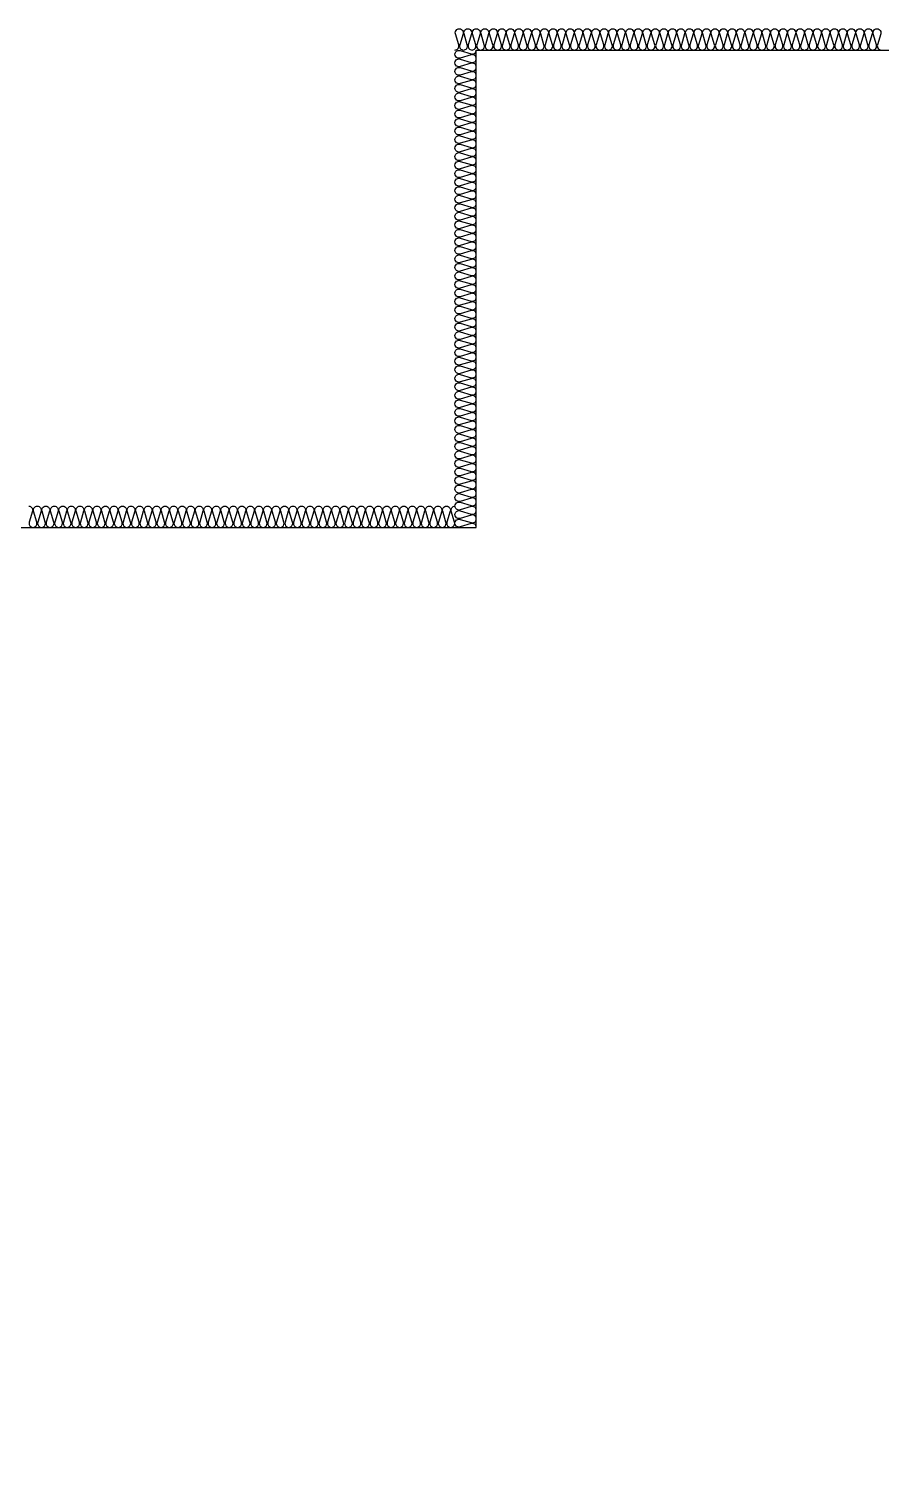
# Model space of a CAD drawing. Header units: millimetres. Extents: x 19868 to 801382, y -4805 to 85279.
# Drawn here: x 768888 to 770888, y 63526 to 66899 of the extents above; entities that cross this region are included whole.
import ezdxf

# ---------------------------------------------------------------- set-up
doc = ezdxf.new("R2010")
doc.units = ezdxf.units.MM
doc.header["$LTSCALE"] = 250
doc.layers.add('ISL', color=251, linetype='Continuous')

msp = doc.modelspace()

# ---------------------------------------------------------------- linework, layer by layer
at = {"layer": 'ISL'}
for points in [[(769888.2, 66848.9, 0.00028), (769888.2, 66848.9, 0.509267), (769897, 66861.1), (769889.4, 66886.8, -1.372593), (769907, 66886.8), (769899.4, 66861.1, 0.509267), (769908.2, 66848.9, 0.509267), (769917, 66861.1), (769909.4, 66886.8, -1.372593), (769927, 66886.8), (769919.4, 66861.1, 0.509267), (769928.2, 66848.9, 0.509267), (769937, 66861.1), (769929.4, 66886.8, -1.372593), (769947, 66886.8), (769939.4, 66861.1, 0.509267), (769948.2, 66848.9, 0.509267), (769957, 66861.1), (769949.4, 66886.8, -1.372593), (769967, 66886.8), (769959.4, 66861.1, 0.509267), (769968.2, 66848.9, 0.509267), (769977, 66861.1), (769969.4, 66886.8, -1.372593), (769987, 66886.8), (769979.4, 66861.1, 0.509267), (769988.2, 66848.9, 0.509267), (769997, 66861.1), (769989.4, 66886.8, -1.372593), (770007, 66886.8), (769999.4, 66861.1, 0.509267), (770008.2, 66848.9, 0.509267), (770017, 66861.1), (770009.4, 66886.8, -1.372593), (770027, 66886.8), (770019.4, 66861.1, 0.509267), (770028.2, 66848.9, 0.509267), (770037, 66861.1), (770029.4, 66886.8, -1.372593), (770047, 66886.8), (770039.4, 66861.1, 0.509267), (770048.2, 66848.9, 0.509267), (770057, 66861.1), (770049.4, 66886.8, -1.372593), (770067, 66886.8), (770059.4, 66861.1, 0.509267), (770068.2, 66848.9, 0.509267), (770077, 66861.1), (770069.4, 66886.8, -1.372593), (770087, 66886.8), (770079.4, 66861.1, 0.509267), (770088.2, 66848.9, 0.509267), (770097, 66861.1), (770089.4, 66886.8, -1.372593), (770107, 66886.8), (770099.4, 66861.1, 0.509267), (770108.2, 66848.9, 0.509267), (770117, 66861.1), (770109.4, 66886.8, -1.372593), (770127, 66886.8), (770119.4, 66861.1, 0.509267), (770128.2, 66848.9, 0.509267), (770137, 66861.1), (770129.4, 66886.8, -1.372593), (770147, 66886.8), (770139.4, 66861.1, 0.509267), (770148.2, 66848.9, 0.509267), (770157, 66861.1), (770149.4, 66886.8, -1.372593), (770167, 66886.8), (770159.4, 66861.1, 0.509267), (770168.2, 66848.9, 0.509267), (770177, 66861.1), (770169.4, 66886.8, -1.372593), (770187, 66886.8), (770179.4, 66861.1, 0.509267), (770188.2, 66848.9, 0.509267), (770197, 66861.1), (770189.4, 66886.8, -1.372593), (770207, 66886.8), (770199.4, 66861.1, 0.509267), (770208.2, 66848.9, 0.509267), (770217, 66861.1), (770209.4, 66886.8, -1.372593), (770227, 66886.8), (770219.4, 66861.1, 0.509267), (770228.2, 66848.9, 0.509267), (770237, 66861.1), (770229.4, 66886.8, -1.372593), (770247, 66886.8), (770239.4, 66861.1, 0.509267), (770248.2, 66848.9, 0.509267), (770257, 66861.1), (770249.4, 66886.8, -1.372593), (770267, 66886.8), (770259.4, 66861.1, 0.509267), (770268.2, 66848.9, 0.509267), (770277, 66861.1), (770269.4, 66886.8, -1.372593), (770287, 66886.8), (770279.4, 66861.1, 0.509267), (770288.2, 66848.9, 0.509267), (770297, 66861.1), (770289.4, 66886.8, -1.372593), (770307, 66886.8), (770299.4, 66861.1, 0.509267), (770308.2, 66848.9, 0.509267), (770317, 66861.1), (770309.4, 66886.8, -1.372593), (770327, 66886.8), (770319.4, 66861.1, 0.509267), (770328.2, 66848.9, 0.509267), (770337, 66861.1), (770329.4, 66886.8, -1.372593), (770347, 66886.8), (770339.4, 66861.1, 0.509267), (770348.2, 66848.9, 0.509267), (770357, 66861.1), (770349.4, 66886.8, -1.372593), (770367, 66886.8), (770359.4, 66861.1, 0.509267), (770368.2, 66848.9, 0.509267), (770377, 66861.1), (770369.4, 66886.8, -1.372593), (770387, 66886.8), (770379.4, 66861.1, 0.509267), (770388.2, 66848.9, 0.509267), (770397, 66861.1), (770389.4, 66886.8, -1.372593), (770407, 66886.8), (770399.4, 66861.1, 0.509267), (770408.2, 66848.9, 0.509267), (770417, 66861.1), (770409.4, 66886.8, -1.372593), (770427, 66886.8), (770419.4, 66861.1, 0.509267), (770428.2, 66848.9, 0.509267), (770437, 66861.1), (770429.4, 66886.8, -1.372593), (770447, 66886.8), (770439.4, 66861.1, 0.509267), (770448.2, 66848.9, 0.509267), (770457, 66861.1), (770449.4, 66886.8, -1.372593), (770467, 66886.8), (770459.4, 66861.1, 0.509267), (770468.2, 66848.9, 0.509267), (770477, 66861.1), (770469.4, 66886.8, -1.372593), (770487, 66886.8), (770479.4, 66861.1, 0.509267), (770488.2, 66848.9, 0.509267), (770497, 66861.1), (770489.4, 66886.8, -1.372593), (770507, 66886.8), (770499.4, 66861.1, 0.509267), (770508.2, 66848.9, 0.509267), (770517, 66861.1), (770509.4, 66886.8, -1.372593), (770527, 66886.8), (770519.4, 66861.1, 0.509267), (770528.2, 66848.9, 0.509267), (770537, 66861.1), (770529.4, 66886.8, -1.372593), (770547, 66886.8), (770539.4, 66861.1, 0.509267), (770548.2, 66848.9, 0.509267), (770557, 66861.1), (770549.4, 66886.8, -1.372593), (770567, 66886.8), (770559.4, 66861.1, 0.509267), (770568.2, 66848.9, 0.509267), (770577, 66861.1), (770569.4, 66886.8, -1.372593), (770587, 66886.8), (770579.4, 66861.1, 0.509267), (770588.2, 66848.9, 0.509267), (770597, 66861.1), (770589.4, 66886.8, -1.372593), (770607, 66886.8), (770599.4, 66861.1, 0.509267), (770608.2, 66848.9, 0.509267), (770617, 66861.1), (770609.4, 66886.8, -1.372593), (770627, 66886.8), (770619.4, 66861.1, 0.509267), (770628.2, 66848.9, 0.509267), (770637, 66861.1), (770629.4, 66886.8, -1.372593), (770647, 66886.8), (770639.4, 66861.1, 0.509267), (770648.2, 66848.9, 0.509267), (770657, 66861.1), (770649.4, 66886.8, -1.372593), (770667, 66886.8), (770659.4, 66861.1, 0.509267), (770668.2, 66848.9, 0.509267), (770677, 66861.1), (770669.4, 66886.8, -1.372593), (770687, 66886.8), (770679.4, 66861.1, 0.509267), (770688.2, 66848.9, 0.509267), (770697, 66861.1), (770689.4, 66886.8, -1.372593), (770707, 66886.8), (770699.4, 66861.1, 0.509267), (770708.2, 66848.9, 0.509267), (770717, 66861.1), (770709.4, 66886.8, -1.372593), (770727, 66886.8), (770719.4, 66861.1, 0.509267), (770728.2, 66848.9, 0.509267), (770737, 66861.1), (770729.4, 66886.8, -1.372593), (770747, 66886.8), (770739.4, 66861.1, 0.509267), (770748.2, 66848.9, 0.509267), (770757, 66861.1), (770749.4, 66886.8, -1.372593), (770767, 66886.8), (770759.4, 66861.1, 0.509267), (770768.2, 66848.9, 0.509267), (770777, 66861.1), (770769.4, 66886.8, -1.372593), (770787, 66886.8), (770779.4, 66861.1, 0.509267), (770788.2, 66848.9, 0.509267), (770797, 66861.1), (770789.4, 66886.8, -1.372593), (770807, 66886.8), (770799.4, 66861.1, 0.509267), (770808.2, 66848.9, 0.509267), (770817, 66861.1), (770809.4, 66886.8, -1.372593), (770827, 66886.8), (770819.4, 66861.1, 0.509267), (770828.2, 66848.9, 0.509267), (770837, 66861.1), (770829.4, 66886.8, -1.372593), (770847, 66886.8), (770839.4, 66861.1, 0.509267), (770848.2, 66848.9, 0.509267), (770857, 66861.1), (770849.4, 66886.8, -1.372593), (770867, 66886.8), (770859.4, 66861.1, 0.509267), (770868.2, 66848.9, 0.509267), (770877, 66861.1), (770869.4, 66886.8, -1.372593), (770887, 66886.8), (770879.4, 66861.1, 0.509267), (770888.2, 66848.9, 0.509267)], [(769938.2, 65728.9, 0.509267), (769926.1, 65737.8), (769900.3, 65730.1, -1.372593), (769900.3, 65747.8), (769926.1, 65740.1, 0.509267), (769938.2, 65748.9, 0.509267), (769926.1, 65757.8), (769900.3, 65750.1, -1.372593), (769900.3, 65767.8), (769926.1, 65760.1, 0.509267), (769938.2, 65768.9, 0.509267), (769926.1, 65777.8), (769900.3, 65770.1, -1.372593), (769900.3, 65787.8), (769926.1, 65780.1, 0.509267), (769938.2, 65788.9, 0.509267), (769926.1, 65797.8), (769900.3, 65790.1, -1.372593), (769900.3, 65807.8), (769926.1, 65800.1, 0.509267), (769938.2, 65808.9, 0.509267), (769926.1, 65817.8), (769900.3, 65810.1, -1.372593), (769900.3, 65827.8), (769926.1, 65820.1, 0.509267), (769938.2, 65828.9, 0.509267), (769926.1, 65837.8), (769900.3, 65830.1, -1.372593), (769900.3, 65847.8), (769926.1, 65840.1, 0.509267), (769938.2, 65848.9, 0.509267), (769926.1, 65857.8), (769900.3, 65850.1, -1.372593), (769900.3, 65867.8), (769926.1, 65860.1, 0.509267), (769938.2, 65868.9, 0.509267), (769926.1, 65877.8), (769900.3, 65870.1, -1.372593), (769900.3, 65887.8), (769926.1, 65880.1, 0.509267), (769938.2, 65888.9, 0.509267), (769926.1, 65897.8), (769900.3, 65890.1, -1.372593), (769900.3, 65907.8), (769926.1, 65900.1, 0.509267), (769938.2, 65908.9, 0.509267), (769926.1, 65917.8), (769900.3, 65910.1, -1.372593), (769900.3, 65927.8), (769926.1, 65920.1, 0.509267), (769938.2, 65928.9, 0.509267), (769926.1, 65937.8), (769900.3, 65930.1, -1.372593), (769900.3, 65947.8), (769926.1, 65940.1, 0.509267), (769938.2, 65948.9, 0.509267), (769926.1, 65957.8), (769900.3, 65950.1, -1.372593), (769900.3, 65967.8), (769926.1, 65960.1, 0.509267), (769938.2, 65968.9, 0.509267), (769926.1, 65977.8), (769900.3, 65970.1, -1.372593), (769900.3, 65987.8), (769926.1, 65980.1, 0.509267), (769938.2, 65988.9, 0.509267), (769926.1, 65997.8), (769900.3, 65990.1, -1.372593), (769900.3, 66007.8), (769926.1, 66000.1, 0.509267), (769938.2, 66008.9, 0.509267), (769926.1, 66017.8), (769900.3, 66010.1, -1.372593), (769900.3, 66027.8), (769926.1, 66020.1, 0.509267), (769938.2, 66028.9, 0.509267), (769926.1, 66037.8), (769900.3, 66030.1, -1.372593), (769900.3, 66047.8), (769926.1, 66040.1, 0.509267), (769938.2, 66048.9, 0.509267), (769926.1, 66057.8), (769900.3, 66050.1, -1.372593), (769900.3, 66067.8), (769926.1, 66060.1, 0.509267), (769938.2, 66068.9, 0.509267), (769926.1, 66077.8), (769900.3, 66070.1, -1.372593), (769900.3, 66087.8), (769926.1, 66080.1, 0.509267), (769938.2, 66088.9, 0.509267), (769926.1, 66097.8), (769900.3, 66090.1, -1.372593), (769900.3, 66107.8), (769926.1, 66100.1, 0.509267), (769938.2, 66108.9, 0.509267), (769926.1, 66117.8), (769900.3, 66110.1, -1.372593), (769900.3, 66127.8), (769926.1, 66120.1, 0.509267), (769938.2, 66128.9, 0.509267), (769926.1, 66137.8), (769900.3, 66130.1, -1.372593), (769900.3, 66147.8), (769926.1, 66140.1, 0.509267), (769938.2, 66148.9, 0.509267), (769926.1, 66157.8), (769900.3, 66150.1, -1.372593), (769900.3, 66167.8), (769926.1, 66160.1, 0.509267), (769938.2, 66168.9, 0.509267), (769926.1, 66177.8), (769900.3, 66170.1, -1.372593), (769900.3, 66187.8), (769926.1, 66180.1, 0.509267), (769938.2, 66188.9, 0.509267), (769926.1, 66197.8), (769900.3, 66190.1, -1.372593), (769900.3, 66207.8), (769926.1, 66200.1, 0.509267), (769938.2, 66208.9, 0.509267), (769926.1, 66217.8), (769900.3, 66210.1, -1.372593), (769900.3, 66227.8), (769926.1, 66220.1, 0.509267), (769938.2, 66228.9, 0.509267), (769926.1, 66237.8), (769900.3, 66230.1, -1.372593), (769900.3, 66247.8), (769926.1, 66240.1, 0.509267), (769938.2, 66248.9, 0.509267), (769926.1, 66257.8), (769900.3, 66250.1, -1.372593), (769900.3, 66267.8), (769926.1, 66260.1, 0.509267), (769938.2, 66268.9, 0.509267), (769926.1, 66277.8), (769900.3, 66270.1, -1.372593), (769900.3, 66287.8), (769926.1, 66280.1, 0.509267), (769938.2, 66288.9, 0.509267), (769926.1, 66297.8), (769900.3, 66290.1, -1.372593), (769900.3, 66307.8), (769926.1, 66300.1, 0.509267), (769938.2, 66308.9, 0.509267), (769926.1, 66317.8), (769900.3, 66310.1, -1.372593), (769900.3, 66327.8), (769926.1, 66320.1, 0.509267), (769938.2, 66328.9, 0.509267), (769926.1, 66337.8), (769900.3, 66330.1, -1.372593), (769900.3, 66347.8), (769926.1, 66340.1, 0.509267), (769938.2, 66348.9, 0.509267), (769926.1, 66357.8), (769900.3, 66350.1, -1.372593), (769900.3, 66367.8), (769926.1, 66360.1, 0.509267), (769938.2, 66368.9, 0.509267), (769926.1, 66377.8), (769900.3, 66370.1, -1.372593), (769900.3, 66387.8), (769926.1, 66380.1, 0.509267), (769938.2, 66388.9, 0.509267), (769926.1, 66397.8), (769900.3, 66390.1, -1.372593), (769900.3, 66407.8), (769926.1, 66400.1, 0.509267), (769938.2, 66408.9, 0.509267), (769926.1, 66417.8), (769900.3, 66410.1, -1.372593), (769900.3, 66427.8), (769926.1, 66420.1, 0.509267), (769938.2, 66428.9, 0.509267), (769926.1, 66437.8), (769900.3, 66430.1, -1.372593), (769900.3, 66447.8), (769926.1, 66440.1, 0.509267), (769938.2, 66448.9, 0.509267), (769926.1, 66457.8), (769900.3, 66450.1, -1.372593), (769900.3, 66467.8), (769926.1, 66460.1, 0.509267), (769938.2, 66468.9, 0.509267), (769926.1, 66477.8), (769900.3, 66470.1, -1.372593), (769900.3, 66487.8), (769926.1, 66480.1, 0.509267), (769938.2, 66488.9, 0.509267), (769926.1, 66497.8), (769900.3, 66490.1, -1.372593), (769900.3, 66507.8), (769926.1, 66500.1, 0.509267), (769938.2, 66508.9, 0.509267), (769926.1, 66517.8), (769900.3, 66510.1, -1.372593), (769900.3, 66527.8), (769926.1, 66520.1, 0.509267), (769938.2, 66528.9, 0.509267), (769926.1, 66537.8), (769900.3, 66530.1, -1.372593), (769900.3, 66547.8), (769926.1, 66540.1, 0.509267), (769938.2, 66548.9, 0.509267), (769926.1, 66557.8), (769900.3, 66550.1, -1.372593), (769900.3, 66567.8), (769926.1, 66560.1, 0.509267), (769938.2, 66568.9, 0.509267), (769926.1, 66577.8), (769900.3, 66570.1, -1.372593), (769900.3, 66587.8), (769926.1, 66580.1, 0.509267), (769938.2, 66588.9, 0.509267), (769926.1, 66597.8), (769900.3, 66590.1, -1.372593), (769900.3, 66607.8), (769926.1, 66600.1, 0.509267), (769938.2, 66608.9, 0.509267), (769926.1, 66617.8), (769900.3, 66610.1, -1.372593), (769900.3, 66627.8), (769926.1, 66620.1, 0.509267), (769938.2, 66628.9, 0.509267), (769926.1, 66637.8), (769900.3, 66630.1, -1.372593), (769900.3, 66647.8), (769926.1, 66640.1, 0.509267), (769938.2, 66648.9, 0.509267), (769926.1, 66657.8), (769900.3, 66650.1, -1.372593), (769900.3, 66667.8), (769926.1, 66660.1, 0.509267), (769938.2, 66668.9, 0.509267), (769926.1, 66677.8), (769900.3, 66670.1, -1.372593), (769900.3, 66687.8), (769926.1, 66680.1, 0.509267), (769938.2, 66688.9, 0.509267), (769926.1, 66697.8), (769900.3, 66690.1, -1.372593), (769900.3, 66707.8), (769926.1, 66700.1, 0.509267), (769938.2, 66708.9, 0.509267), (769926.1, 66717.8), (769900.3, 66710.1, -1.372593), (769900.3, 66727.8), (769926.1, 66720.1, 0.509267), (769938.2, 66728.9, 0.509267), (769926.1, 66737.8), (769900.3, 66730.1, -1.372593), (769900.3, 66747.8), (769926.1, 66740.1, 0.509267), (769938.2, 66748.9, 0.509267), (769926.1, 66757.8), (769900.3, 66750.1, -1.372593), (769900.3, 66767.8), (769926.1, 66760.1, 0.509267), (769938.2, 66768.9, 0.509267), (769926.1, 66777.8), (769900.3, 66770.1, -1.372593), (769900.3, 66787.8), (769926.1, 66780.1, 0.509267), (769938.2, 66788.9, 0.509267), (769926.1, 66797.8), (769900.3, 66790.1, -1.372593), (769900.3, 66807.8), (769926.1, 66800.1, 0.509267), (769938.2, 66808.9, 0.509267), (769926.1, 66817.8), (769900.3, 66810.1, -1.372593), (769900.3, 66827.8), (769926.1, 66820.1, 0.509267), (769938.2, 66828.9, 0.509267), (769926.1, 66837.8), (769900.3, 66830.1, -1.372593), (769900.3, 66847.8), (769926.1, 66840.1, 0.509267), (769938.2, 66848.9)], [(768888.2, 65778.9, -0.509267), (768897, 65766.8), (768889.4, 65741.1, 1.372593), (768907, 65741.1), (768899.4, 65766.8, -0.509267), (768908.2, 65778.9, -0.509267), (768917, 65766.8), (768909.4, 65741.1, 1.372593), (768927, 65741.1), (768919.4, 65766.8, -0.509267), (768928.2, 65778.9, -0.509267), (768937, 65766.8), (768929.4, 65741.1, 1.372593), (768947, 65741.1), (768939.4, 65766.8, -0.509267), (768948.2, 65778.9, -0.509267), (768957, 65766.8), (768949.4, 65741.1, 1.372593), (768967, 65741.1), (768959.4, 65766.8, -0.509267), (768968.2, 65778.9, -0.509267), (768977, 65766.8), (768969.4, 65741.1, 1.372593), (768987, 65741.1), (768979.4, 65766.8, -0.509267), (768988.2, 65778.9, -0.509267), (768997, 65766.8), (768989.4, 65741.1, 1.372593), (769007, 65741.1), (768999.4, 65766.8, -0.509267), (769008.2, 65778.9, -0.509267), (769017, 65766.8), (769009.4, 65741.1, 1.372593), (769027, 65741.1), (769019.4, 65766.8, -0.509267), (769028.2, 65778.9, -0.509267), (769037, 65766.8), (769029.4, 65741.1, 1.372593), (769047, 65741.1), (769039.4, 65766.8, -0.509267), (769048.2, 65778.9, -0.509267), (769057, 65766.8), (769049.4, 65741.1, 1.372593), (769067, 65741.1), (769059.4, 65766.8, -0.509267), (769068.2, 65778.9, -0.509267), (769077, 65766.8), (769069.4, 65741.1, 1.372593), (769087, 65741.1), (769079.4, 65766.8, -0.509267), (769088.2, 65778.9, -0.509267), (769097, 65766.8), (769089.4, 65741.1, 1.372593), (769107, 65741.1), (769099.4, 65766.8, -0.509267), (769108.2, 65778.9, -0.509267), (769117, 65766.8), (769109.4, 65741.1, 1.372593), (769127, 65741.1), (769119.4, 65766.8, -0.509267), (769128.2, 65778.9, -0.509267), (769137, 65766.8), (769129.4, 65741.1, 1.372593), (769147, 65741.1), (769139.4, 65766.8, -0.509267), (769148.2, 65778.9, -0.509267), (769157, 65766.8), (769149.4, 65741.1, 1.372593), (769167, 65741.1), (769159.4, 65766.8, -0.509267), (769168.2, 65778.9, -0.509267), (769177, 65766.8), (769169.4, 65741.1, 1.372593), (769187, 65741.1), (769179.4, 65766.8, -0.509267), (769188.2, 65778.9, -0.509267), (769197, 65766.8), (769189.4, 65741.1, 1.372593), (769207, 65741.1), (769199.4, 65766.8, -0.509267), (769208.2, 65778.9, -0.509267), (769217, 65766.8), (769209.4, 65741.1, 1.372593), (769227, 65741.1), (769219.4, 65766.8, -0.509267), (769228.2, 65778.9, -0.509267), (769237, 65766.8), (769229.4, 65741.1, 1.372593), (769247, 65741.1), (769239.4, 65766.8, -0.509267), (769248.2, 65778.9, -0.509267), (769257, 65766.8), (769249.4, 65741.1, 1.372593), (769267, 65741.1), (769259.4, 65766.8, -0.509267), (769268.2, 65778.9, -0.509267), (769277, 65766.8), (769269.4, 65741.1, 1.372593), (769287, 65741.1), (769279.4, 65766.8, -0.509267), (769288.2, 65778.9, -0.509267), (769297, 65766.8), (769289.4, 65741.1, 1.372593), (769307, 65741.1), (769299.4, 65766.8, -0.509267), (769308.2, 65778.9, -0.509267), (769317, 65766.8), (769309.4, 65741.1, 1.372593), (769327, 65741.1), (769319.4, 65766.8, -0.509267), (769328.2, 65778.9, -0.509267), (769337, 65766.8), (769329.4, 65741.1, 1.372593), (769347, 65741.1), (769339.4, 65766.8, -0.509267), (769348.2, 65778.9, -0.509267), (769357, 65766.8), (769349.4, 65741.1, 1.372593), (769367, 65741.1), (769359.4, 65766.8, -0.509267), (769368.2, 65778.9, -0.509267), (769377, 65766.8), (769369.4, 65741.1, 1.372593), (769387, 65741.1), (769379.4, 65766.8, -0.509267), (769388.2, 65778.9, -0.509267), (769397, 65766.8), (769389.4, 65741.1, 1.372593), (769407, 65741.1), (769399.4, 65766.8, -0.509267), (769408.2, 65778.9, -0.509267), (769417, 65766.8), (769409.4, 65741.1, 1.372593), (769427, 65741.1), (769419.4, 65766.8, -0.509267), (769428.2, 65778.9, -0.509267), (769437, 65766.8), (769429.4, 65741.1, 1.372593), (769447, 65741.1), (769439.4, 65766.8, -0.509267), (769448.2, 65778.9, -0.509267), (769457, 65766.8), (769449.4, 65741.1, 1.372593), (769467, 65741.1), (769459.4, 65766.8, -0.509267), (769468.2, 65778.9, -0.509267), (769477, 65766.8), (769469.4, 65741.1, 1.372593), (769487, 65741.1), (769479.4, 65766.8, -0.509267), (769488.2, 65778.9, -0.509267), (769497, 65766.8), (769489.4, 65741.1, 1.372593), (769507, 65741.1), (769499.4, 65766.8, -0.509267), (769508.2, 65778.9, -0.509267), (769517, 65766.8), (769509.4, 65741.1, 1.372593), (769527, 65741.1), (769519.4, 65766.8, -0.509267), (769528.2, 65778.9, -0.509267), (769537, 65766.8), (769529.4, 65741.1, 1.372593), (769547, 65741.1), (769539.4, 65766.8, -0.509267), (769548.2, 65778.9, -0.509267), (769557, 65766.8), (769549.4, 65741.1, 1.372593), (769567, 65741.1), (769559.4, 65766.8, -0.509267), (769568.2, 65778.9, -0.509267), (769577, 65766.8), (769569.4, 65741.1, 1.372593), (769587, 65741.1), (769579.4, 65766.8, -0.509267), (769588.2, 65778.9, -0.509267), (769597, 65766.8), (769589.4, 65741.1, 1.372593), (769607, 65741.1), (769599.4, 65766.8, -0.509267), (769608.2, 65778.9, -0.509267), (769617, 65766.8), (769609.4, 65741.1, 1.372593), (769627, 65741.1), (769619.4, 65766.8, -0.509267), (769628.2, 65778.9, -0.509267), (769637, 65766.8), (769629.4, 65741.1, 1.372593), (769647, 65741.1), (769639.4, 65766.8, -0.509267), (769648.2, 65778.9, -0.509267), (769657, 65766.8), (769649.4, 65741.1, 1.372593), (769667, 65741.1), (769659.4, 65766.8, -0.509267), (769668.2, 65778.9, -0.509267), (769677, 65766.8), (769669.4, 65741.1, 1.372593), (769687, 65741.1), (769679.4, 65766.8, -0.509267), (769688.2, 65778.9, -0.509267), (769697, 65766.8), (769689.4, 65741.1, 1.372593), (769707, 65741.1), (769699.4, 65766.8, -0.509267), (769708.2, 65778.9, -0.509267), (769717, 65766.8), (769709.4, 65741.1, 1.372593), (769727, 65741.1), (769719.4, 65766.8, -0.509267), (769728.2, 65778.9, -0.509267), (769737, 65766.8), (769729.4, 65741.1, 1.372593), (769747, 65741.1), (769739.4, 65766.8, -0.509267), (769748.2, 65778.9, -0.509267), (769757, 65766.8), (769749.4, 65741.1, 1.372593), (769767, 65741.1), (769759.4, 65766.8, -0.509267), (769768.2, 65778.9, -0.509267), (769777, 65766.8), (769769.4, 65741.1, 1.372593), (769787, 65741.1), (769779.4, 65766.8, -0.509267), (769788.2, 65778.9, -0.509267), (769797, 65766.8), (769789.4, 65741.1, 1.372593), (769807, 65741.1), (769799.4, 65766.8, -0.509267), (769808.2, 65778.9, -0.509267), (769817, 65766.8), (769809.4, 65741.1, 1.372593), (769827, 65741.1), (769819.4, 65766.8, -0.509267), (769828.2, 65778.9, -0.509267), (769837, 65766.8), (769829.4, 65741.1, 1.372593), (769847, 65741.1), (769839.4, 65766.8, -0.509267), (769848.2, 65778.9, -0.509267), (769857, 65766.8), (769849.4, 65741.1, 1.372593), (769867, 65741.1), (769859.4, 65766.8, -0.509267), (769868.2, 65778.9, -0.509267), (769877, 65766.8), (769869.4, 65741.1, 1.372593), (769887, 65741.1), (769879.4, 65766.8, -0.509267), (769888.2, 65778.9)]]:
    msp.add_lwpolyline(points, format="xyb", dxfattribs=at)
msp.add_lwpolyline([(765538.2, 60278.9), (765538.9, 66128.9), (765588.2, 66128.9), (765588.2, 66848.9), (768838.2, 66848.9), (768838.2, 65728.9), (769938.2, 65728.9), (769938.2, 66848.9), (772588.2, 66848.9), (772588.2, 66128.9), (772638.2, 66128.9), (772638.2, 60278.9)], dxfattribs=at)

doc.saveas('drawing.dxf')
